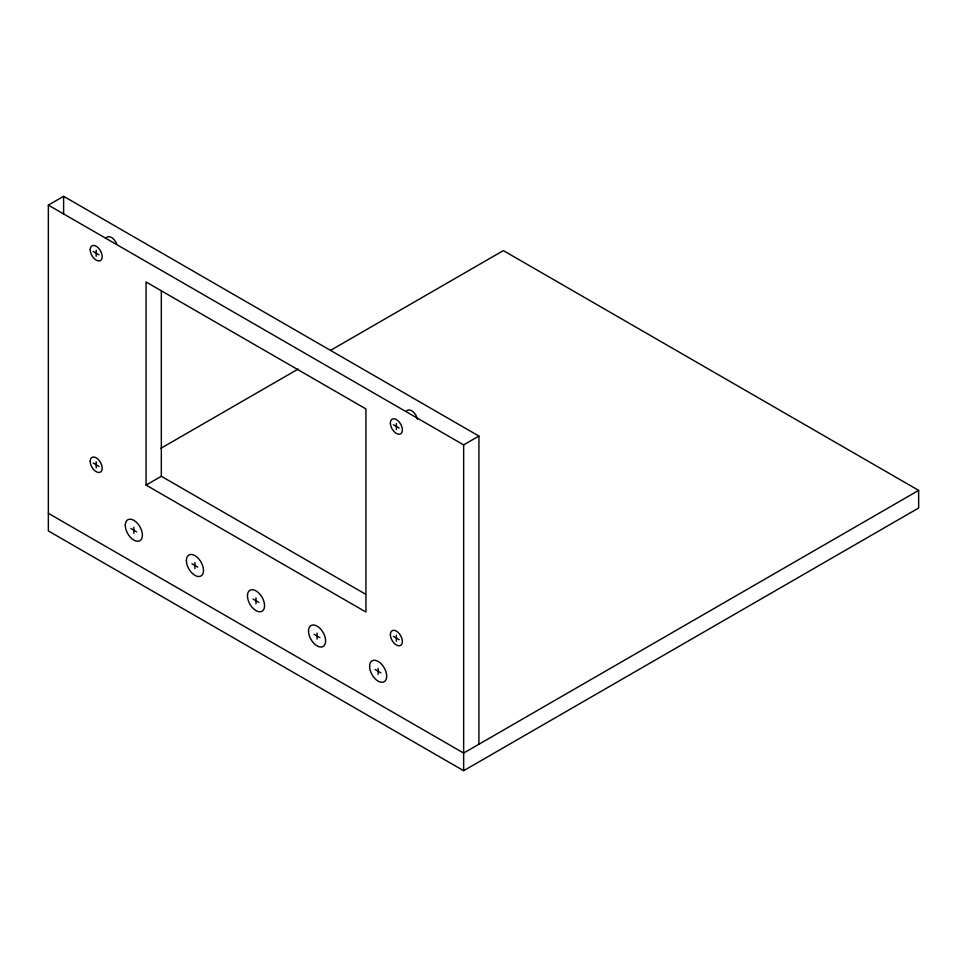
<?xml version="1.0" encoding="UTF-8"?>
<svg xmlns="http://www.w3.org/2000/svg" width="967" height="967" viewBox="0 0 967 967"><rect width="100%" height="100%" fill="white"/><g stroke="black" fill="none" stroke-linecap="round" stroke-linejoin="round"><path stroke-width="1.45" d="M330.762 350.247L503.348 250.61L918.65 490.378L918.65 508.013L463.652 770.699L48.35 530.931L48.35 205.113L63.617 196.301L478.919 436.069L478.919 744.252M160.788 448.374L298.078 369.116M146.065 485.083L365.937 612.026L365.937 408.92L146.065 281.989L146.065 485.083L161.332 476.272L365.586 594.197M48.35 205.113L463.652 444.893L478.919 436.069M918.65 490.378L463.652 753.063L48.35 513.296M93.195 251.456L99.009 254.817M393.364 424.767L399.178 428.115M93.195 463.024L99.009 466.384M393.364 636.322L399.178 639.683M130.847 528.49L136.661 531.838M191.925 563.749L197.739 567.109M252.991 599.008L258.805 602.368M314.07 634.267L319.884 637.628M375.148 669.527L380.962 672.887M463.652 444.893L463.652 770.699M396.373 423.534L396.373 429.602M396.373 635.101L396.373 641.169M378.145 668.306L378.145 674.362M317.079 633.047L317.079 639.102M256.001 597.775L256.001 603.843M194.923 562.516L194.923 568.584M161.332 291.224L161.332 476.272M133.857 527.257L133.857 533.325M96.204 250.235L96.204 256.291M96.204 461.791L96.204 467.859M63.617 196.301L63.617 214.432M406.442 411.205A8.498 4.908 60 0 1 412.425 411.253A8.498 4.908 60 0 1 417.454 419.243M106.261 237.906A8.498 4.908 60 0 1 116.669 243.914M247.455 595.805A12.088 6.987 60 0 0 260.28 611.76A12.088 6.987 60 0 0 260.28 594.657A12.088 6.987 60 0 0 247.455 595.805M186.377 560.546A12.088 6.987 60 0 0 199.202 576.501A12.088 6.987 60 0 0 199.202 559.397A12.088 6.987 60 0 0 186.377 560.546M308.521 631.064A12.088 6.987 60 0 0 321.346 647.02A12.088 6.987 60 0 0 321.346 629.916A12.088 6.987 60 0 0 308.521 631.064M90.185 461.283A8.498 4.908 60 0 0 99.202 472.5A8.498 4.908 60 0 0 99.202 460.485A8.498 4.908 60 0 0 90.185 461.283M390.366 423.026A8.498 4.908 60 0 0 399.383 434.243A8.498 4.908 60 0 0 399.383 422.216A8.498 4.908 60 0 0 390.366 423.026M125.299 525.286A12.088 6.987 60 0 0 138.124 541.242A12.088 6.987 60 0 0 138.124 524.138A12.088 6.987 60 0 0 125.299 525.286M369.599 666.323A12.088 6.987 60 0 0 382.424 682.279A12.088 6.987 60 0 0 382.424 665.187A12.088 6.987 60 0 0 369.599 666.323M90.185 249.728A8.498 4.908 60 0 0 99.202 260.933A8.498 4.908 60 0 0 99.202 248.918A8.498 4.908 60 0 0 90.185 249.728M390.366 634.594A8.498 4.908 60 0 0 399.383 645.811A8.498 4.908 60 0 0 399.383 633.784A8.498 4.908 60 0 0 390.366 634.594"/></g></svg>
